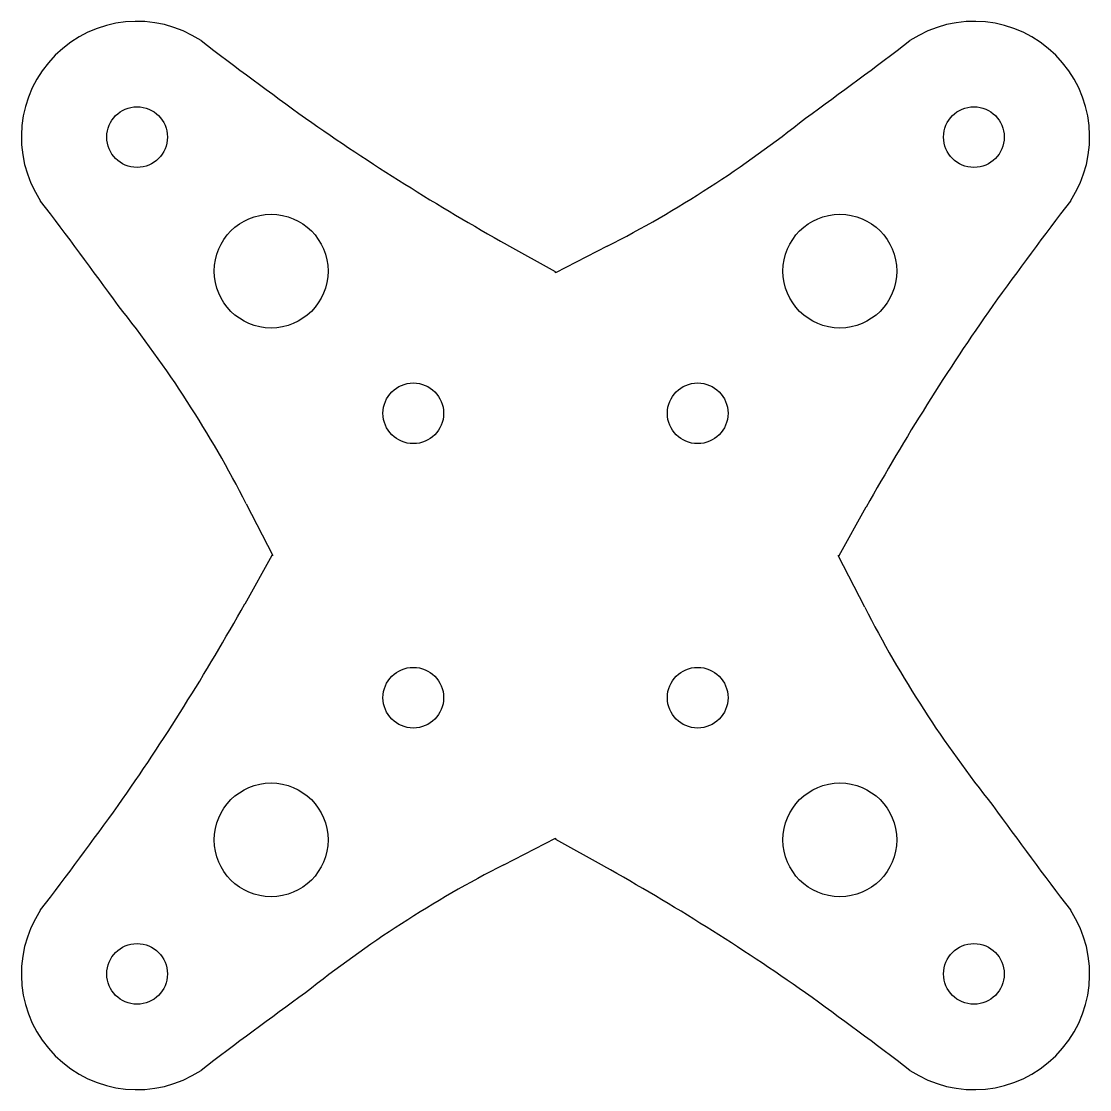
# Model space of a CAD drawing. Header units: millimetres. Extents: x -28.2 to 28.2, y -28.2 to 28.2.
import ezdxf

# ---------------------------------------------------------------- set-up
doc = ezdxf.new("R2010")
doc.units = ezdxf.units.MM
doc.layers.get('0').update_dxf_attribs({"linetype": 'CONTINUOUS'})

msp = doc.modelspace()

# ---------------------------------------------------------------- linework, layer by layer
for p, q in [((0, 14.961), (-2.559, 16.392)), ((2.723, 16.31), (0, 14.917)), ((0, 14.917), (0, 14.961)), ((0, 14.917), (0, 14.961)), ((-16.31, 2.723), (-14.917, 0)), ((14.961, 0), (16.392, 2.559)), ((-14.917, 0), (-14.961, 0)), ((16.31, -2.723), (14.917, 0)), ((14.917, 0), (14.961, 0)), ((14.917, 0), (14.961, 0)), ((-14.961, 0), (-16.392, -2.559)), ((-14.917, 0), (-14.961, 0)), ((-2.723, -16.31), (0, -14.917)), ((0, -14.917), (0, -14.961)), ((0, -14.917), (0, -14.961)), ((0, -14.961), (2.559, -16.392))]:
    msp.add_line(p, q)
for centre, radius in [((-22.071, 22.071), 1.6), ((22.071, 22.071), 1.6), ((-15, 15), 3), ((15, 15), 3), ((-7.5, 7.5), 1.6), ((7.5, 7.5), 1.6), ((-7.5, -7.5), 1.6), ((7.5, -7.5), 1.6), ((-15, -15), 3), ((15, -15), 3), ((-22.071, -22.071), 1.6), ((22.071, -22.071), 1.6)]:
    msp.add_circle(centre, radius)
for centre, radius, start, end in [((-22.071, 22.071), 6.104, 56.4627, 213.5373), ((22.071, 22.071), 6.104, -33.5373, 123.5373), ((131.426, 223.578), 247.22, 232.60902, 234.20131), ((-131.426, 223.578), 247.22, 305.79869, 307.39098), ((58.104, 124.806), 124.231, 234.98294, 240.77115), ((-25.501, 71.503), 61.991, 297.08472, 308.61125), ((-223.578, -131.426), 247.22, 35.79869, 37.39098), ((223.578, -131.426), 247.22, 142.60902, 144.20131), ((-71.503, -25.501), 61.991, 27.08472, 38.61125), ((124.806, -58.104), 124.231, 144.98294, 150.77115), ((-124.806, 58.104), 124.231, 324.98294, 330.77115), ((71.503, 25.501), 61.991, 207.08472, 218.61125), ((-223.578, 131.426), 247.22, 322.60902, 324.20131), ((223.578, 131.426), 247.22, 215.79869, 217.39098), ((25.501, -71.503), 61.991, 117.08472, 128.61125), ((-58.104, -124.806), 124.231, 54.98294, 60.77115), ((-22.071, -22.071), 6.104, 146.4627, 303.5373), ((22.071, -22.071), 6.104, -123.5373, 33.5373), ((131.426, -223.578), 247.22, 125.79869, 127.39098), ((-131.426, -223.578), 247.22, 52.60902, 54.20131)]:
    msp.add_arc(centre, radius, start, end)

doc.saveas('drawing.dxf')
